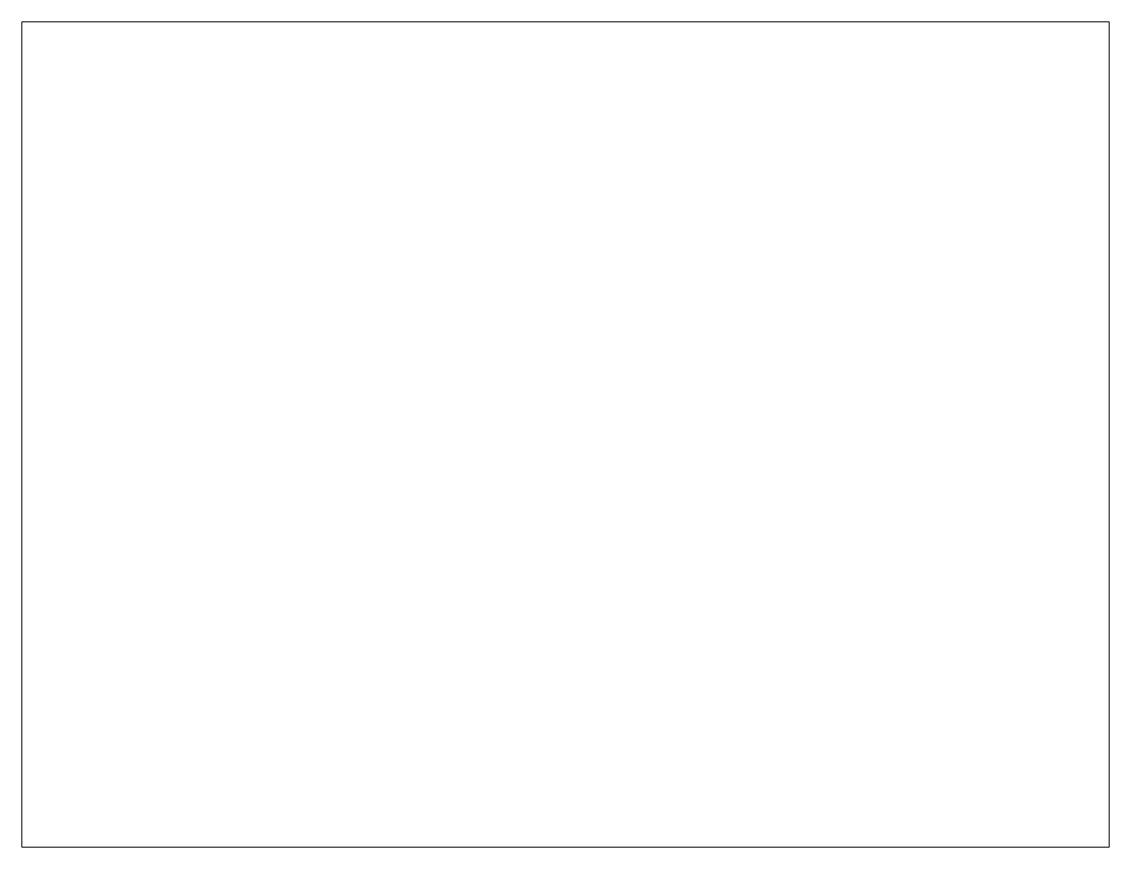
# Paper-space layout 'Layout1' of a CAD drawing. Header units: millimetres. Extents: x 26 to 231, y 20 to 176.
# The model-space entities are those that its viewports show. They can reach past a viewport. Long polylines and large blocks are cut down to what shows.
import ezdxf

# ---------------------------------------------------------------- set-up
doc = ezdxf.new("R2010")
doc.units = ezdxf.units.MM
doc.layers.add('ACQUA - water hatch', color=7, linetype='Continuous', lineweight=0, true_color=0x0f87ff)
doc.layers.add('www.archweb.it - blocchi dwg', color=2, linetype='Continuous')

msp = doc.modelspace()

# ---------------------------------------------------------------- hatches: boundary and pattern name
at = {"layer": 'ACQUA - water hatch'}
h = msp.add_hatch(dxfattribs=at)
h.set_pattern_fill('ANGLE', color=256)
h.set_pattern_definition([(0, (0, 0), (0, 6.985), [5.08, -1.905]), (90, (0, 0), (-6.985, 4e-16), [5.08, -1.905])])
h.paths.add_polyline_path([(3468.031, 1379.455), (3468.029, 1379.457), (3468.034, 1379.451)])

psp = doc.layouts.get("Layout1")

# ---------------------------------------------------------------- viewports
at = {"layer": 'www.archweb.it - blocchi dwg'}
psp.add_viewport(center=(128.5, 97.5), size=(205.6, 156), view_center_point=(3457.395, 1387.839), view_height=34.57403, dxfattribs=at)

doc.saveas('drawing.dxf')
